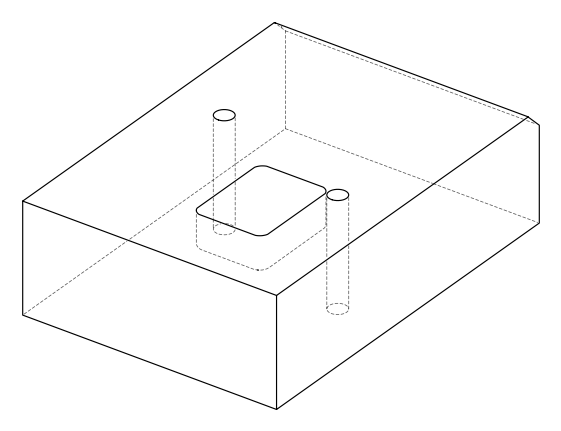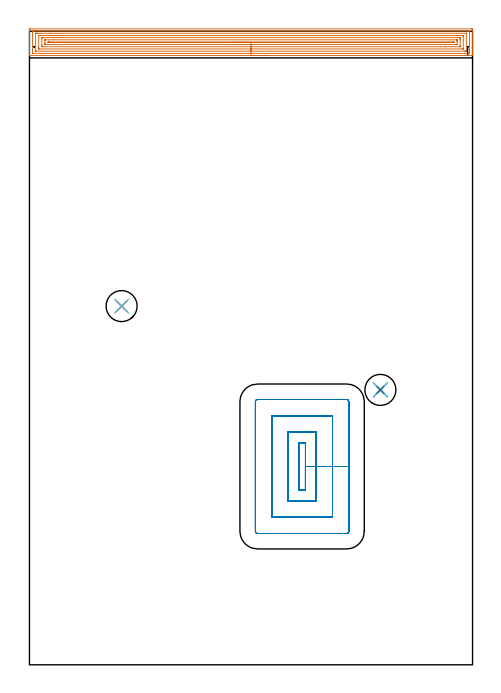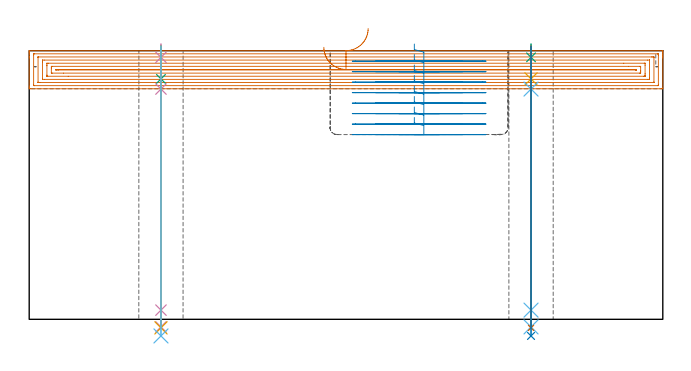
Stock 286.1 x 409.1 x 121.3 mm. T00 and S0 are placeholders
(PLAN: 12 operations, 10 tool changes, 32.2 min)
(1 AREA_MILL | FG_CHAMFER_SURFACE | UGT0205_001 | 16.21 min | 42311 mm3)
(2 MILL_RECTANGULAR_POCKET | POCKET_RECTANGULAR_STRAIGHT | UGT0201_095 | Follow Part, ap 5, ae 75% | 12.58 min | 319014 mm3)
(3 SPOT_DRILL | STEP1HOLE | NXT0321_9005460120000 | 0.05 min | 188 mm3)
(4 SPOT_DRILL_1 | STEP1HOLE_1 | NXT0321_9005460120000 | 0.05 min | 168 mm3)
(5 DRILL_BLIND_HOLE_INTO_CENTER | STEP1HOLE | NXT0301_056 | 0.06 min | 547 mm3)
(6 GUN_DRILL_THROUGH_HOLE | STEP1HOLE | UGT0307_005 | 0.58 min | 5902 mm3)
(7 DRILL_TO_ENLARGE_THROUGH_HOLE | STEP1HOLE | NXT0301_101 | 0.51 min | 9428 mm3)
(8 DRILL_TO_ENLARGE_THROUGH_HOLE_1 | STEP1HOLE | UGT0301_007 | 0.52 min | 22003 mm3)
(9 DRILL_BLIND_HOLE_INTO_CENTER_1 | STEP1HOLE_1 | NXT0301_056 | 0.06 min | 552 mm3)
(10 GUN_DRILL_THROUGH_HOLE_1 | STEP1HOLE_1 | UGT0307_005 | 0.58 min | 5894 mm3)
(11 DRILL_TO_ENLARGE_THROUGH_HOLE_2 | STEP1HOLE_1 | NXT0301_101 | 0.51 min | 9427 mm3)
(12 DRILL_TO_ENLARGE_THROUGH_HOLE_3 | STEP1HOLE_1 | UGT0301_007 | 0.52 min | 21998 mm3)
(TOOL UGT0205_001 | Chamfer Mill 20 x 3 x 45 deg. | D20 FL50 Z2)
(TOOL UGT0201_095 | End mill 20 mm | D20 R3 FL38 Z4)
(TOOL NXT0321_9005460120000 | NC Spot Drill, 142deg, 12mm, Carbide, Uncoated | D12 PA142 FL30 Z2)
(TOOL NXT0301_056 | Carbide Drill 8.5mm [860.1-0850-026A1-MM 2214] | D8.5 PA140 FL47 Z2)
(TOOL UGT0307_005 | Gun Drill 8.3 mm | D8.3 PA130 FL24 Z1)
(TOOL NXT0301_101 | Carbide Drill 13mm [860.1-1300-104A1-MM 2214] | D13 PA140 FL123 Z2)
(TOOL UGT0301_007 | Twist Drill 20 mm | D20 PA118 FL140 Z2)
(OP 1 AREA_MILL)
G17 G21 G94 G90
T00 M6
G54
G17 G0 G90 X153.05 Y393.4 S1061 M3
G43 Z131.3 H0
G94 G1 X153.012 Z130.428 F250.
X152.898 Z129.564
X152.709 Z128.712
X152.447 Z127.88
X152.113 Z127.074
X151.71 Z126.3
X151.241 Z125.564
X150.71 Z124.872
X150.121 Z124.229
X149.478 Z123.64
X148.786 Z123.108
X148.05 Z122.64
X147.276 Z122.237
X146.47 Z121.903
X145.638 Z121.641
X144.786 Z121.452
X143.922 Z121.338
X143.05 Z121.3
X0.167
X0.01 Y393.403 Z121.288
X0.007 Y393.449 Z121.242
X0. Y393.836 Z120.864
Y394.207 Z120.492
Y394.873 Z119.822
Y396.097 Z118.6
Y396.655 Z118.039
Y409.406 Z105.292
X0.003 Y410.017 Z104.68
X0.007 Y410.592 Z104.106
X0.036 Y410.594 Z104.104
X0.613 Y410.6 Z104.1
X285.487
X285.799 Y410.597 Z104.102
X286.09 Y410.592 Z104.106
X286.1 Y410.296 Z104.401
Y396.655 Z118.039
Y396.097 Z118.6
Y395.764 Z118.932
Y395.206 Z119.49
Y394.873 Z119.822
Y394.207 Z120.492
Y393.835 Z120.864
X286.093 Y393.449 Z121.242
X286.09 Y393.403 Z121.288
X285.933 Y393.4 Z121.3
X143.05
Y394.814 Z119.886
X2.34 Y394.815 Z119.885
X2.221 Y394.817 Z119.883
X2.01 Y394.823 Z119.877
X2.007 Y394.873 Z119.827
X2.001 Y395.271 Z119.429
X2. Y408.634 Z106.066
X2.007 Y409.127 Z105.573
X2.009 Y409.17 Z105.53
X2.163 Y409.18 Z105.52
X2.281 Y409.185 Z105.515
X2.34 Y409.186 Z105.514
X2.399
X283.76 Y409.185 Z105.515
X283.879 Y409.183 Z105.517
X284.09 Y409.176 Z105.524
X284.093 Y409.127 Z105.573
X284.099 Y408.729 Z105.971
Y395.366 Z119.334
X284.093 Y394.873 Z119.827
X284.09 Y394.83 Z119.87
X283.937 Y394.82 Z119.88
X283.819 Y394.815 Z119.885
X283.76 Y394.814 Z119.886
X283.701
X143.05
Y396.228 Z118.472
X4.185 Y396.229 Z118.471
X4.043 Y396.23 Z118.47
X4.02 Y396.232 Z118.468
X4.014 Y396.234 Z118.466
X4.01 Y396.249 Z118.451
X4.004 Y396.347 Z118.353
X4.001 Y396.47 Z118.23
Y407.529 Z107.171
X4.007 Y407.715 Z106.985
X4.01 Y407.762 Z106.938
X4.027 Y407.765 Z106.935
X4.079 Y407.768 Z106.932
X4.185 Y407.77 Z106.93
X4.651 Y407.771 Z106.929
X5.078 Y407.772 Z106.928
X281.915 Y407.771 Z106.929
X282.057 Y407.77 Z106.93
X282.08 Y407.768 Z106.932
X282.086 Y407.766 Z106.934
X282.09 Y407.751 Z106.949
X282.096 Y407.653 Z107.047
X282.099 Y407.53 Z107.17
Y396.471 Z118.229
X282.093 Y396.285 Z118.415
X282.09 Y396.238 Z118.462
X282.073 Y396.235 Z118.465
X282.021 Y396.232 Z118.468
X281.915 Y396.23 Z118.47
X281.449 Y396.229 Z118.471
X281.021 Y396.228 Z118.472
X143.05
Y397.643 Z117.057
X6.767
X6.055 Y397.648 Z117.052
X6.02 Y397.649 Z117.051
X6.01 Y397.684 Z117.016
X6.006 Y397.786 Z116.914
X6.002 Y397.994 Z116.706
X6. Y398.408 Z116.292
X6.001 Y406.21 Z108.49
X6.003 Y406.318 Z108.382
X6.006 Y406.344 Z108.356
X6.01 Y406.351 Z108.349
X6.017 Y406.353 Z108.347
X6.07 Y406.356 Z108.344
X6.864 Y406.357 Z108.343
X279.333
X280.045 Y406.351 Z108.349
X280.08
X280.09 Y406.316 Z108.384
X280.094 Y406.214 Z108.486
X280.098 Y406.006 Z108.694
X280.1 Y405.592 Z109.108
X280.099 Y397.79 Z116.91
X280.097 Y397.682 Z117.018
X280.094 Y397.656 Z117.044
X280.09 Y397.649 Z117.051
X280.083 Y397.647 Z117.053
X280.03 Y397.644 Z117.056
X279.235 Y397.643 Z117.057
X143.05
Y399.057 Z115.643
X8.651 Y399.058 Z115.642
X8.025 Y399.061 Z115.639
X8.017 Y399.063 Z115.637
X8.006 Y399.079 Z115.621
X8.003 Y399.328 Z115.372
X8. Y399.976 Z114.724
Y400.218 Z114.482
Y404.431 Z110.269
X8.001 Y404.672 Z110.028
X8.003 Y404.835 Z109.865
X8.007 Y404.915 Z109.785
X8.009 Y404.931 Z109.769
X8.032 Y404.936 Z109.764
X8.108 Y404.938 Z109.762
X8.38 Y404.942 Z109.758
X17.616 Y404.943 Z109.757
X277.449 Y404.942 Z109.758
X278.075 Y404.939 Z109.761
X278.083 Y404.937 Z109.763
X278.094 Y404.92 Z109.78
X278.098 Y404.672 Z110.028
X278.1 Y404.43 Z110.27
Y403.782 Z110.918
Y399.976 Z114.724
X278.099 Y399.328 Z115.372
X278.097 Y399.165 Z115.535
X278.093 Y399.085 Z115.615
X278.091 Y399.069 Z115.631
X278.068 Y399.064 Z115.636
X277.992 Y399.061 Z115.639
X277.72 Y399.058 Z115.642
X268.467 Y399.057 Z115.643
X143.05
Y400.471 Z114.229
X10.437 Y400.472 Z114.228
X10.181 Y400.473 Z114.227
X10.065 Y400.476 Z114.224
X10.014 Y400.478 Z114.222
X10.01 Y400.506 Z114.194
X10.003 Y400.651 Z114.049
X10.001 Y401.109 Z113.591
X10. Y401.545 Z113.155
X10.002 Y403.325 Z111.375
X10.007 Y403.471 Z111.229
X10.01 Y403.518 Z111.182
X10.038 Y403.522 Z111.178
X10.117 Y403.524 Z111.176
X10.437 Y403.528 Z111.172
X15.45 Y403.529 Z111.171
X275.663 Y403.528 Z111.172
X275.919 Y403.527 Z111.173
X276.035 Y403.524 Z111.176
X276.086 Y403.522 Z111.178
X276.09 Y403.494 Z111.206
X276.097 Y403.349 Z111.351
X276.099 Y402.891 Z111.809
X276.1 Y402.455 Z112.245
X276.098 Y400.675 Z114.025
X276.093 Y400.529 Z114.171
X276.09 Y400.482 Z114.218
X276.061 Y400.478 Z114.222
X275.983 Y400.476 Z114.224
X275.663 Y400.472 Z114.228
X270.654 Y400.471 Z114.229
X143.05
Y401.885 Z112.815
X12.223 Y401.886 Z112.814
X12.108 Y401.887 Z112.813
X12.032 Y401.89 Z112.81
X12.011 Y401.892 Z112.808
X12.008 Y401.9 Z112.8
X12.005 Y401.926 Z112.774
Y402. Z112.7
X12.01 Y402.104 Z112.596
X12.113 Y402.11 Z112.59
X12.223 Y402.112 Z112.588
X13.001 Y402.115 Z112.585
X13.116
X273.877 Y402.114 Z112.586
X273.992 Y402.113 Z112.587
X274.068 Y402.11 Z112.59
X274.089 Y402.108 Z112.592
X274.092 Y402.099 Z112.601
X274.095 Y402.074 Z112.626
Y402. Z112.7
X274.09 Y401.896 Z112.804
X273.987 Y401.89 Z112.81
X273.877 Y401.888 Z112.812
X273.099 Y401.885 Z112.815
X272.984
X143.05
X142.178 Z112.853
X141.313 Z112.967
X140.462 Z113.155
X139.63 Z113.418
X138.824 Z113.752
X138.05 Z114.154
X137.314 Z114.623
X136.622 Z115.154
X135.979 Z115.744
X135.39 Z116.387
X134.858 Z117.079
X134.39 Z117.815
X133.987 Z118.589
X133.653 Z119.395
X133.391 Z120.227
X133.202 Z121.078
X133.088 Z121.943
X133.05 Z122.815
G0 Z131.3
M5
M2
(OP 2 MILL_RECTANGULAR_POCKET)
G17 G21 G94 G90
T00 M6
G54
G17 G0 G90 X173.9 Y122.127 S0 M3
G43 Z131.3 H0
Z124.3
G94 G1 Y112.8 Z121.801 F250.
X178.2 Z120.649
Y128.05 Z116.562
Y143.3 F500.
X173.9
Y112.8
X178.2
Y128.05
X185.2
Y150.3
X166.9
Y105.8
X185.2
Y128.05
X195.7
Y160.8
X156.4
Y95.3
X195.7
Y128.05
X206.2
Y169.8
G3 X204.7 Y171.3 R1.5
G1 X147.4
G3 X145.9 Y169.8 R1.5
G1 Y86.3
G3 X147.4 Y84.8 R1.5
G1 X204.7
G3 X206.2 Y86.3 R1.5
G1 Y128.05
Y129.05
G0 X173.9 Y122.127 Z119.562
G1 Y112.8 Z117.063 F250.
X178.2 Z115.911
Y128.05 Z111.825
Y143.3 F500.
X173.9
Y112.8
X178.2
Y128.05
X185.2
Y150.3
X166.9
Y105.8
X185.2
Y128.05
X195.7
Y160.8
X156.4
Y95.3
X195.7
Y128.05
X206.2
Y169.8
G3 X204.7 Y171.3 R1.5
G1 X147.4
G3 X145.9 Y169.8 R1.5
G1 Y86.3
G3 X147.4 Y84.8 R1.5
G1 X204.7
G3 X206.2 Y86.3 R1.5
G1 Y128.05
Y129.05
G0 X173.9 Y122.127 Z114.825
G1 Y112.8 Z112.326 F250.
X178.2 Z111.174
Y128.05 Z107.087
Y143.3 F500.
X173.9
Y112.8
X178.2
Y128.05
X185.2
Y150.3
X166.9
Y105.8
X185.2
Y128.05
X195.7
Y160.8
X156.4
Y95.3
X195.7
Y128.05
X206.2
Y169.8
G3 X204.7 Y171.3 R1.5
G1 X147.4
G3 X145.9 Y169.8 R1.5
G1 Y86.3
G3 X147.4 Y84.8 R1.5
G1 X204.7
G3 X206.2 Y86.3 R1.5
G1 Y128.05
Y129.05
G0 X173.9 Y122.127 Z110.087
G1 Y112.8 Z107.588 F250.
X178.2 Z106.436
Y128.05 Z102.35
Y143.3 F500.
X173.9
Y112.8
X178.2
Y128.05
X185.2
Y150.3
X166.9
Y105.8
X185.2
Y128.05
X195.7
Y160.8
X156.4
Y95.3
X195.7
Y128.05
X206.2
Y169.8
G3 X204.7 Y171.3 R1.5
G1 X147.4
G3 X145.9 Y169.8 R1.5
G1 Y86.3
G3 X147.4 Y84.8 R1.5
G1 X204.7
G3 X206.2 Y86.3 R1.5
G1 Y128.05
Y129.05
G0 X173.9 Y122.127 Z105.35
G1 Y112.8 Z102.851 F250.
X178.2 Z101.699
Y128.05 Z97.612
Y143.3 F500.
X173.9
Y112.8
X178.2
Y128.05
X185.2
Y150.3
X166.9
Y105.8
X185.2
Y128.05
X195.7
Y160.8
X156.4
Y95.3
X195.7
Y128.05
X206.2
Y169.8
G3 X204.7 Y171.3 R1.5
G1 X147.4
G3 X145.9 Y169.8 R1.5
G1 Y86.3
G3 X147.4 Y84.8 R1.5
G1 X204.7
G3 X206.2 Y86.3 R1.5
G1 Y128.05
Y129.05
G0 X173.9 Y122.127 Z100.612
G1 Y112.8 Z98.113 F250.
X178.2 Z96.961
Y128.05 Z92.875
Y143.3 F500.
X173.9
Y112.8
X178.2
Y128.05
X185.2
Y150.3
X166.9
Y105.8
X185.2
Y128.05
X195.7
Y160.8
X156.4
Y95.3
X195.7
Y128.05
X206.2
Y169.8
G3 X204.7 Y171.3 R1.5
G1 X147.4
G3 X145.9 Y169.8 R1.5
G1 Y86.3
G3 X147.4 Y84.8 R1.5
G1 X204.7
G3 X206.2 Y86.3 R1.5
G1 Y128.05
Y129.05
G0 X173.9 Y122.127 Z95.875
G1 Y112.8 Z93.376 F250.
X178.2 Z92.224
Y128.05 Z88.137
Y143.3 F500.
X173.9
Y112.8
X178.2
Y128.05
X185.2
Y150.3
X166.9
Y105.8
X185.2
Y128.05
X195.7
Y160.8
X156.4
Y95.3
X195.7
Y128.05
X206.2
Y169.8
G3 X204.7 Y171.3 R1.5
G1 X147.4
G3 X145.9 Y169.8 R1.5
G1 Y86.3
G3 X147.4 Y84.8 R1.5
G1 X204.7
G3 X206.2 Y86.3 R1.5
G1 Y128.05
Y129.05
G0 X173.9 Y122.127 Z91.137
G1 Y112.8 Z88.638 F250.
X178.2 Z87.486
Y128.05 Z83.4
Y143.3 F500.
X173.9
Y112.8
X178.2
Y128.05
X185.2
Y150.3
X166.9
Y105.8
X185.2
Y128.05
X195.7
Y160.8
X156.4
Y95.3
X195.7
Y128.05
X206.2
Y169.8
G3 X204.7 Y171.3 R1.5
G1 X147.4
G3 X145.9 Y169.8 R1.5
G1 Y86.3
G3 X147.4 Y84.8 R1.5
G1 X204.7
G3 X206.2 Y86.3 R1.5
G1 Y128.05
Y129.05
G0 Z131.3
M5
M2
(OP 3 SPOT_DRILL)
G17 G21 G94 G90
T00 M6
G54
G17 G0 G90 X226.6 Y177.5 S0 M3
G43 Z131.3 H0
G94 G81 G98 Z118.3 F250. R124.3
G80
M5
M2
(OP 4 SPOT_DRILL_1)
G17 G21 G94 G90
T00 M6
G54
G17 G0 G90 X59.5 Y231.6 S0 M3
G43 Z131.3 H0
G94 G81 G98 Z118.3 F250. R124.3
G80
M5
M2
(OP 5 DRILL_BLIND_HOLE_INTO_CENTER)
G17 G21 G94 G90
T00 M6
G54
G17 G0 G90 X226.6 Y177.5 S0 M3
G43 Z131.3 H1
G94 G81 G98 Z108.55 F250. R123.3
G80
M5
M2
(OP 6 GUN_DRILL_THROUGH_HOLE)
G17 G21 G94 G90
T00 M6
G54
G17 G0 G90 X226.6 Y177.5 M8
G43 Z131.3 H0
Z118.198
S716 M3
G94 G1 Z103.975 F125. M26
G4 X.084
Z4.15 F250.
G4 X.084
Z-3.435 F125.
G4 X.084
M5
M9
G0 Z118.198
Z131.3
M2
(OP 7 DRILL_TO_ENLARGE_THROUGH_HOLE)
G17 G21 G94 G90
T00 M6
G54
G17 G0 G90 X226.6 Y177.5 S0 M3
G43 Z131.3 H1
G94 G73 G98 Z-3.866 F250. Q12.517 R123.3
G80
M5
M2
(OP 8 DRILL_TO_ENLARGE_THROUGH_HOLE_1)
G17 G21 G94 G90
T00 M6
G54
G17 G0 G90 X226.6 Y177.5 S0 M3
G43 Z131.3 H0
G94 G73 G98 Z-7.509 F250. Q18.401 R123.3
G80
M5
M2
(OP 9 DRILL_BLIND_HOLE_INTO_CENTER_1)
G17 G21 G94 G90
T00 M6
G54
G17 G0 G90 X59.5 Y231.6 S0 M3
G43 Z131.3 H1
G94 G81 G98 Z108.55 F250. R123.3
G80
M5
M2
(OP 10 GUN_DRILL_THROUGH_HOLE_1)
G17 G21 G94 G90
T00 M6
G54
G17 G0 G90 X59.5 Y231.6 M8
G43 Z131.3 H0
Z118.198
S716 M3
G94 G1 Z103.975 F125. M26
G4 X.084
Z4.15 F250.
G4 X.084
Z-3.435 F125.
G4 X.084
M5
M9
G0 Z118.198
Z131.3
M2
(OP 11 DRILL_TO_ENLARGE_THROUGH_HOLE_2)
G17 G21 G94 G90
T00 M6
G54
G17 G0 G90 X59.5 Y231.6 S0 M3
G43 Z131.3 H1
G94 G73 G98 Z-3.866 F250. Q12.517 R123.3
G80
M5
M2
(OP 12 DRILL_TO_ENLARGE_THROUGH_HOLE_3)
G17 G21 G94 G90
T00 M6
G54
G17 G0 G90 X59.5 Y231.6 S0 M3
G43 Z131.3 H0
G94 G73 G98 Z-7.509 F250. Q18.401 R123.3
G80
M5
M2
